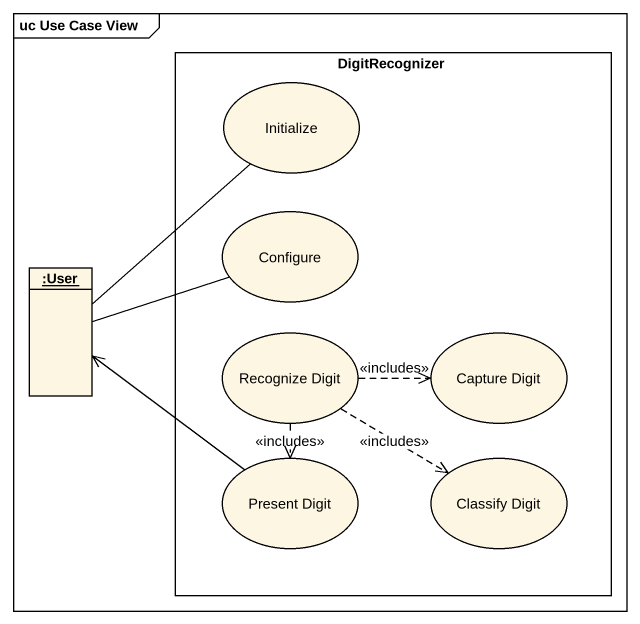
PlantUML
@startuml
mainframe uc Use Case View
allowmixing
hide circle
hide empty members
rectangle DigitRecognizer {
  usecase Initialize
  usecase Configure
  usecase "Recognize Digit" as Recognize_Digit
  usecase "Capture Digit" as Capture_Digit
  usecase "Present Digit" as Present_Digit
  usecase "Classify Digit" as Classify_Digit
}
object ":User" as User
User -up- Initialize
User -right- Configure
User <-- Present_Digit
Recognize_Digit .right.> Capture_Digit : <<includes>>
Recognize_Digit ..> Present_Digit : <<includes>>
Recognize_Digit ..> Classify_Digit : <<includes>>
@enduml
